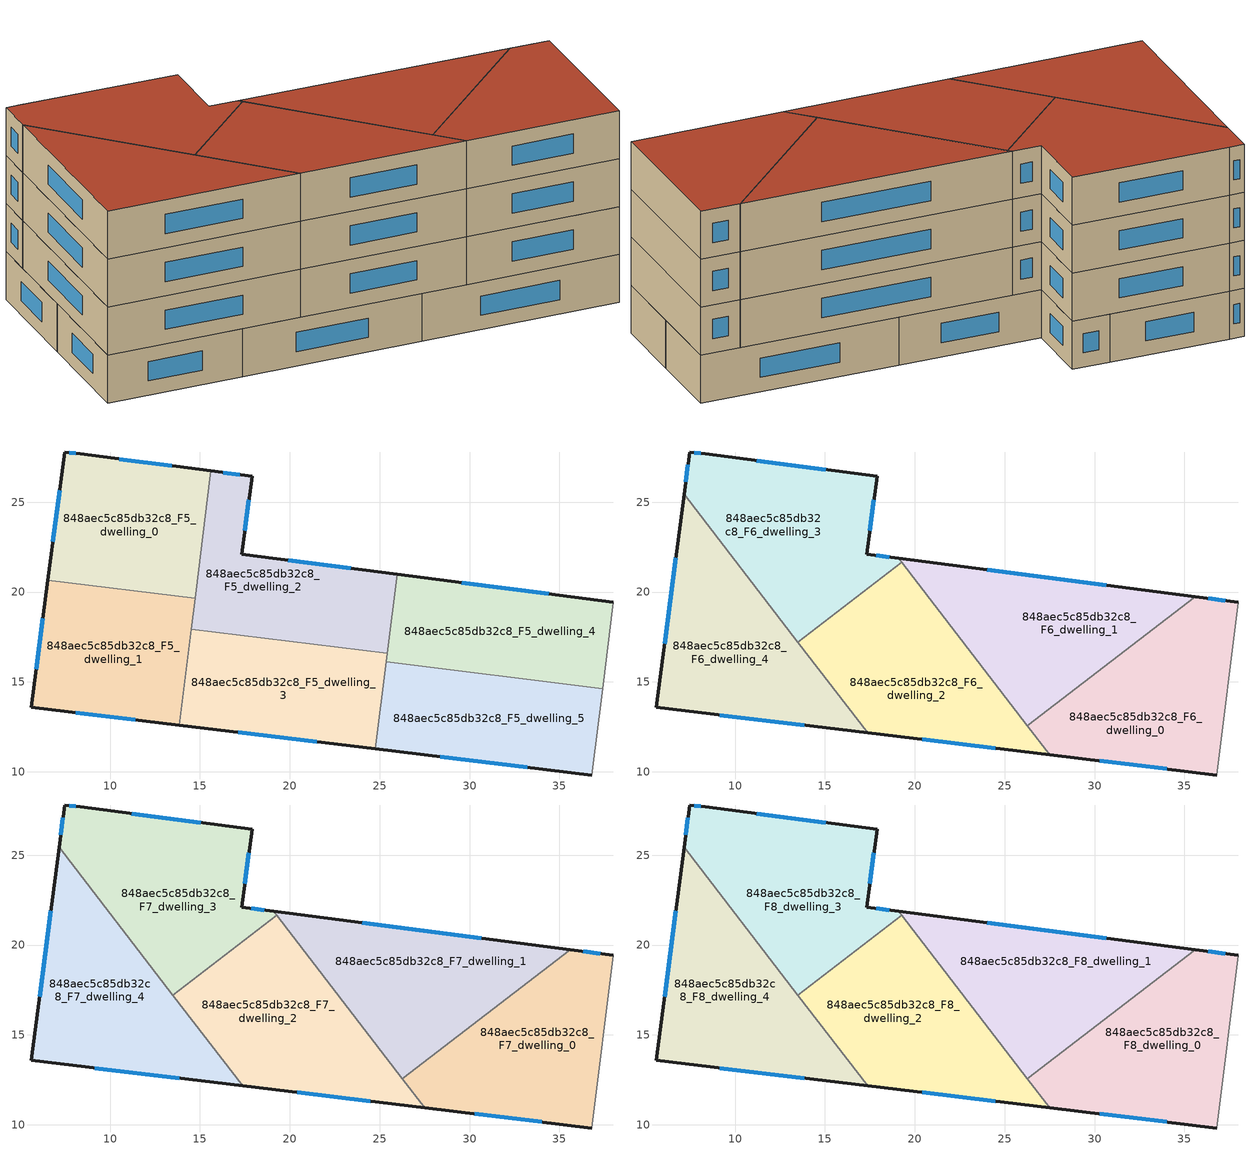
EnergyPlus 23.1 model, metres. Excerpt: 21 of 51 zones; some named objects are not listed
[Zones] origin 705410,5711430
848aec5c85db32c8_F5_dwelling_0
 floor to 848aec5c85db32c8_F4_dwelling_0 (EU_floor_Construction): 15.61,26.74 14.74,19.65 6.54,20.66 7.47,27.79 8.34,27.68 z15
 wall outside (EU_wall_Construction): 15.61,26.74 8.34,27.68 7.47,27.79 6.54,20.66 z15:18
 wall to 848aec5c85db32c8_F5_dwelling_1 (EU_wall_Construction): 6.54,20.66 14.74,19.65 z15:18
 wall to 848aec5c85db32c8_F5_dwelling_2 (EU_wall_Construction): 14.74,19.65 15.61,26.74 z15:18
 window (EU_Window_Construction): 7.19,25.66 6.82,22.8 / 8.08,27.71 7.73,27.76 / 13.44,27.02 10.52,27.4 z15.9:17.1
848aec5c85db32c8_F5_dwelling_1
 floor to 848aec5c85db32c8_F4_dwelling_1 (EU_floor_Construction): 14.74,19.65 13.86,12.59 5.62,13.58 6.54,20.66 z15
 wall outside (EU_wall_Construction): 6.54,20.66 5.62,13.58 13.86,12.59 z15:18
 wall to 848aec5c85db32c8_F5_dwelling_3 (EU_wall_Construction): 13.86,12.59 14.52,17.94 z15:18
 wall to 848aec5c85db32c8_F5_dwelling_2 (EU_wall_Construction): 14.52,17.94 14.74,19.65 z15:18
 window (EU_Window_Construction): 8.09,13.29 11.4,12.89 / 6.27,18.54 5.9,15.7 z15.9:17.1
848aec5c85db32c8_F5_dwelling_2
 floor to 848aec5c85db32c8_F4_dwelling_2 (EU_floor_Construction): 25.96,20.99 25.42,16.59 14.52,17.94 15.61,26.74 17.9,26.44 17.33,22.11 z15
 wall outside (EU_wall_Construction): 25.96,20.99 17.33,22.11 17.9,26.44 15.61,26.74 z15:18
 wall to 848aec5c85db32c8_F5_dwelling_3 (EU_wall_Construction): 14.52,17.94 25.42,16.59 z15:18
 wall to 848aec5c85db32c8_F5_dwelling_4 (EU_wall_Construction): 25.42,16.59 25.96,20.99 z15:18
 window (EU_Window_Construction): 17.21,26.53 16.3,26.65 / 17.5,23.41 17.73,25.14 / 23.38,21.32 19.91,21.77 z15.9:17.1
848aec5c85db32c8_F5_dwelling_3
 floor to 848aec5c85db32c8_F4_dwelling_3 (EU_floor_Construction): 25.42,16.59 24.76,11.28 13.86,12.59 14.52,17.94 z15
 wall outside (EU_wall_Construction): 13.86,12.59 24.76,11.28 z15:18
 wall to 848aec5c85db32c8_F5_dwelling_5 (EU_wall_Construction): 24.76,11.28 25.36,16.12 z15:18
 wall to 848aec5c85db32c8_F5_dwelling_4 (EU_wall_Construction): 25.36,16.12 25.42,16.59 z15:18
 window (EU_Window_Construction): 17.13,12.2 21.5,11.67 z15.9:17.1
848aec5c85db32c8_F5_dwelling_4
 floor to 848aec5c85db32c8_F4_dwelling_4 (EU_floor_Construction): 37.99,19.43 37.4,14.63 25.36,16.12 25.96,20.99 z15
 wall outside (EU_wall_Construction): 37.99,19.43 25.96,20.99 z15:18
 wall adiabatic (EU_wall_Construction): 37.4,14.63 37.99,19.43 z15:18
 wall to 848aec5c85db32c8_F5_dwelling_5 (EU_wall_Construction): 25.36,16.12 37.4,14.63 z15:18
 window (EU_Window_Construction): 34.39,19.89 29.57,20.52 z15.9:17.1
848aec5c85db32c8_F5_dwelling_5
 floor to 848aec5c85db32c8_F4_dwelling_5 (EU_floor_Construction): 37.4,14.63 36.8,9.82 24.76,11.28 25.36,16.12 z15
 wall outside (EU_wall_Construction): 24.76,11.28 36.8,9.82 z15:18
 wall adiabatic (EU_wall_Construction): 36.8,9.82 37.4,14.63 z15:18
 window (EU_Window_Construction): 28.37,10.84 33.2,10.26 z15.9:17.1
848aec5c85db32c8_F6_dwelling_0
 floor to 848aec5c85db32c8_F5_dwelling_5 (EU_floor_Construction): 37.4,14.63 36.8,9.82 27.5,10.94 26.26,12.56 30.12,15.53 z18
 floor to 848aec5c85db32c8_F5_dwelling_4 (EU_floor_Construction): 37.99,19.43 37.4,14.63 30.12,15.53 35.59,19.74 z18
 wall outside (EU_wall_Construction): 37.99,19.43 35.59,19.74 / 27.51,10.94 36.8,9.82 z18:21
 wall adiabatic (EU_wall_Construction): 36.8,9.82 37.99,19.43 z18:21
 wall to 848aec5c85db32c8_F6_dwelling_1 (EU_wall_Construction): 35.59,19.74 26.26,12.56 z18:21
 wall to 848aec5c85db32c8_F6_dwelling_2 (EU_wall_Construction): 26.26,12.56 27.51,10.94 z18:21
 window (EU_Window_Construction): 37.27,19.52 36.31,19.64 / 30.29,10.61 34.02,10.16 z18.9:20.1
848aec5c85db32c8_F6_dwelling_1
 floor to 848aec5c85db32c8_F5_dwelling_4 (EU_floor_Construction): 35.59,19.74 30.12,15.53 25.36,16.12 25.96,20.99 z18
 floor to 848aec5c85db32c8_F5_dwelling_5 (EU_floor_Construction): 30.12,15.53 26.26,12.56 25.11,14.06 25.36,16.12 z18
 floor to 848aec5c85db32c8_F5_dwelling_3 (EU_floor_Construction): 25.42,16.59 25.11,14.06 22.93,16.9 z18
 floor to 848aec5c85db32c8_F5_dwelling_2 (EU_floor_Construction): 25.96,20.99 25.42,16.59 22.93,16.9 19.1,21.88 z18
 wall outside (EU_wall_Construction): 35.59,19.74 19.1,21.88 z18:21
 wall to 848aec5c85db32c8_F6_dwelling_3 (EU_wall_Construction): 19.1,21.88 19.27,21.66 z18:21
 wall to 848aec5c85db32c8_F6_dwelling_2 (EU_wall_Construction): 19.27,21.66 26.26,12.56 z18:21
 window (EU_Window_Construction): 30.66,20.38 24.04,21.24 z18.9:20.1
848aec5c85db32c8_F6_dwelling_2
 floor to 848aec5c85db32c8_F5_dwelling_3 (EU_floor_Construction): 22.93,16.9 25.11,14.06 24.76,11.28 17.37,12.17 14.3,16.16 14.52,17.94 z18
 floor to 848aec5c85db32c8_F5_dwelling_5 (EU_floor_Construction): 25.11,14.06 27.5,10.94 24.76,11.28 z18
 floor to 848aec5c85db32c8_F5_dwelling_2 (EU_floor_Construction): 19.27,21.66 22.93,16.9 14.52,17.94 14.53,18.02 z18
 floor to 848aec5c85db32c8_F5_dwelling_1 (EU_floor_Construction): 14.53,18.02 14.3,16.16 13.49,17.22 z18
 wall outside (EU_wall_Construction): 17.37,12.17 27.51,10.94 z18:21
 wall to 848aec5c85db32c8_F6_dwelling_3 (EU_wall_Construction): 19.27,21.66 13.49,17.22 z18:21
 wall to 848aec5c85db32c8_F6_dwelling_4 (EU_wall_Construction): 13.49,17.22 17.37,12.17 z18:21
 window (EU_Window_Construction): 20.41,11.8 24.47,11.31 z18.9:20.1
848aec5c85db32c8_F6_dwelling_3
 floor to 848aec5c85db32c8_F5_dwelling_0 (EU_floor_Construction): 15.61,26.74 14.74,19.65 11.29,20.08 7.17,25.45 7.47,27.79 8.34,27.68 z18
 floor to 848aec5c85db32c8_F5_dwelling_2 (EU_floor_Construction): 17.9,26.44 17.33,22.11 19.1,21.88 19.27,21.66 14.53,18.02 15.61,26.74 z18
 floor to 848aec5c85db32c8_F5_dwelling_1 (EU_floor_Construction): 14.74,19.65 14.53,18.02 13.49,17.22 11.29,20.08 z18
 wall outside (EU_wall_Construction): 19.1,21.88 17.33,22.11 17.9,26.44 8.34,27.68 7.47,27.79 7.17,25.45 z18:21
 wall to 848aec5c85db32c8_F6_dwelling_4 (EU_wall_Construction): 7.17,25.45 13.49,17.22 z18:21
 window (EU_Window_Construction): 15.04,26.81 11.2,27.31 / 17.5,23.41 17.73,25.14 / 18.57,21.95 17.86,22.04 / 7.38,27.09 7.26,26.15 / 8.08,27.71 7.73,27.76 z18.9:20.1
848aec5c85db32c8_F6_dwelling_4
 floor to 848aec5c85db32c8_F5_dwelling_1 (EU_floor_Construction): 11.29,20.08 14.3,16.16 13.86,12.59 5.62,13.58 6.54,20.66 z18
 floor to 848aec5c85db32c8_F5_dwelling_0 (EU_floor_Construction): 7.17,25.45 11.29,20.08 6.54,20.66 z18
 floor to 848aec5c85db32c8_F5_dwelling_3 (EU_floor_Construction): 14.3,16.16 17.37,12.17 13.86,12.59 z18
 wall outside (EU_wall_Construction): 7.17,25.45 5.62,13.58 17.37,12.17 z18:21
 window (EU_Window_Construction): 9.14,13.16 13.85,12.59 / 6.7,21.89 6.08,17.13 z18.9:20.1
848aec5c85db32c8_F7_dwelling_0
 floor to 848aec5c85db32c8_F6_dwelling_0 (EU_floor_Construction): 37.99,19.43 36.8,9.82 27.51,10.94 26.26,12.56 35.59,19.74 z21
 wall outside (EU_wall_Construction): 37.99,19.43 35.59,19.74 / 27.51,10.94 36.8,9.82 z21:24
 wall adiabatic (EU_wall_Construction): 36.8,9.82 37.99,19.43 z21:24
 wall to 848aec5c85db32c8_F7_dwelling_1 (EU_wall_Construction): 35.59,19.74 26.26,12.56 z21:24
 wall to 848aec5c85db32c8_F7_dwelling_2 (EU_wall_Construction): 26.26,12.56 27.51,10.94 z21:24
 window (EU_Window_Construction): 37.27,19.52 36.31,19.64 / 30.29,10.61 34.02,10.16 z21.9:23.1
848aec5c85db32c8_F7_dwelling_1
 floor to 848aec5c85db32c8_F6_dwelling_1 (EU_floor_Construction): 35.59,19.74 26.26,12.56 19.1,21.88 z21
 wall outside (EU_wall_Construction): 35.59,19.74 19.1,21.88 z21:24
 wall to 848aec5c85db32c8_F7_dwelling_3 (EU_wall_Construction): 19.1,21.88 19.27,21.66 z21:24
 wall to 848aec5c85db32c8_F7_dwelling_2 (EU_wall_Construction): 19.27,21.66 26.26,12.56 z21:24
 window (EU_Window_Construction): 30.66,20.38 24.04,21.24 z21.9:23.1
848aec5c85db32c8_F7_dwelling_2
 floor to 848aec5c85db32c8_F6_dwelling_2 (EU_floor_Construction): 19.27,21.66 27.51,10.94 17.37,12.17 13.49,17.22 z21
 wall outside (EU_wall_Construction): 17.37,12.17 27.51,10.94 z21:24
 wall to 848aec5c85db32c8_F7_dwelling_3 (EU_wall_Construction): 19.27,21.66 13.49,17.22 z21:24
 wall to 848aec5c85db32c8_F7_dwelling_4 (EU_wall_Construction): 13.49,17.22 17.37,12.17 z21:24
 window (EU_Window_Construction): 20.41,11.8 24.47,11.31 z21.9:23.1
848aec5c85db32c8_F7_dwelling_3
 floor to 848aec5c85db32c8_F6_dwelling_3 (EU_floor_Construction): 17.9,26.44 17.33,22.11 19.1,21.88 19.27,21.66 13.49,17.22 7.17,25.45 7.47,27.79 8.34,27.68 z21
 wall outside (EU_wall_Construction): 19.1,21.88 17.33,22.11 17.9,26.44 8.34,27.68 7.47,27.79 7.17,25.45 z21:24
 wall to 848aec5c85db32c8_F7_dwelling_4 (EU_wall_Construction): 7.17,25.45 13.49,17.22 z21:24
 window (EU_Window_Construction): 15.04,26.81 11.2,27.31 / 17.5,23.41 17.73,25.14 / 18.57,21.95 17.86,22.04 / 7.38,27.09 7.26,26.15 / 8.08,27.71 7.73,27.76 z21.9:23.1
848aec5c85db32c8_F7_dwelling_4
 floor to 848aec5c85db32c8_F6_dwelling_4 (EU_floor_Construction): 7.17,25.45 17.37,12.17 5.62,13.58 z21
 wall outside (EU_wall_Construction): 7.17,25.45 5.62,13.58 17.37,12.17 z21:24
 window (EU_Window_Construction): 9.14,13.16 13.85,12.59 / 6.7,21.89 6.08,17.13 z21.9:23.1
848aec5c85db32c8_F8_dwelling_0
 floor to 848aec5c85db32c8_F7_dwelling_0 (EU_floor_Construction): 37.99,19.43 36.8,9.82 27.51,10.94 26.26,12.56 35.59,19.74 z24
 wall outside (EU_wall_Construction): 37.99,19.43 35.59,19.74 / 27.51,10.94 36.8,9.82 z24:27
 wall adiabatic (EU_wall_Construction): 36.8,9.82 37.99,19.43 z24:27
 wall to 848aec5c85db32c8_F8_dwelling_1 (EU_wall_Construction): 35.59,19.74 26.26,12.56 z24:27
 wall to 848aec5c85db32c8_F8_dwelling_2 (EU_wall_Construction): 26.26,12.56 27.51,10.94 z24:27
 window (EU_Window_Construction): 37.27,19.52 36.31,19.64 / 30.29,10.61 34.02,10.16 z24.9:26.1
 roof outside (EU_roof_Construction): 36.8,9.82 37.99,19.43 35.59,19.74 26.26,12.56 27.51,10.94 z27
848aec5c85db32c8_F8_dwelling_1
 floor to 848aec5c85db32c8_F7_dwelling_1 (EU_floor_Construction): 35.59,19.74 26.26,12.56 19.1,21.88 z24
 wall outside (EU_wall_Construction): 35.59,19.74 19.1,21.88 z24:27
 wall to 848aec5c85db32c8_F8_dwelling_3 (EU_wall_Construction): 19.1,21.88 19.27,21.66 z24:27
 wall to 848aec5c85db32c8_F8_dwelling_2 (EU_wall_Construction): 19.27,21.66 26.26,12.56 z24:27
 window (EU_Window_Construction): 30.66,20.38 24.04,21.24 z24.9:26.1
 roof outside (EU_roof_Construction): 35.59,19.74 19.1,21.88 26.26,12.56 z27
848aec5c85db32c8_F8_dwelling_2
 floor to 848aec5c85db32c8_F7_dwelling_2 (EU_floor_Construction): 19.27,21.66 27.51,10.94 17.37,12.17 13.49,17.22 z24
 wall outside (EU_wall_Construction): 17.37,12.17 27.51,10.94 z24:27
 wall to 848aec5c85db32c8_F8_dwelling_3 (EU_wall_Construction): 19.27,21.66 13.49,17.22 z24:27
 wall to 848aec5c85db32c8_F8_dwelling_4 (EU_wall_Construction): 13.49,17.22 17.37,12.17 z24:27
 window (EU_Window_Construction): 20.41,11.8 24.47,11.31 z24.9:26.1
 roof outside (EU_roof_Construction): 27.51,10.94 19.27,21.66 13.49,17.22 17.37,12.17 z27
848aec5c85db32c8_F8_dwelling_3
 floor to 848aec5c85db32c8_F7_dwelling_3 (EU_floor_Construction): 17.9,26.44 17.33,22.11 19.1,21.88 19.27,21.66 13.49,17.22 7.17,25.45 7.47,27.79 8.34,27.68 z24
 wall outside (EU_wall_Construction): 19.1,21.88 17.33,22.11 17.9,26.44 8.34,27.68 7.47,27.79 7.17,25.45 z24:27
 wall to 848aec5c85db32c8_F8_dwelling_4 (EU_wall_Construction): 7.17,25.45 13.49,17.22 z24:27
 window (EU_Window_Construction): 15.04,26.81 11.2,27.31 / 17.5,23.41 17.73,25.14 / 18.57,21.95 17.86,22.04 / 7.38,27.09 7.26,26.15 / 8.08,27.71 7.73,27.76 z24.9:26.1
 roof outside (EU_roof_Construction): 19.27,21.66 19.1,21.88 17.33,22.11 17.9,26.44 8.34,27.68 7.47,27.79 7.17,25.45 13.49,17.22 z27
848aec5c85db32c8_F8_dwelling_4
 floor to 848aec5c85db32c8_F7_dwelling_4 (EU_floor_Construction): 7.17,25.45 17.37,12.17 5.62,13.58 z24
 wall outside (EU_wall_Construction): 7.17,25.45 5.62,13.58 17.37,12.17 z24:27
 window (EU_Window_Construction): 9.14,13.16 13.85,12.59 / 6.7,21.89 6.08,17.13 z24.9:26.1
 roof outside (EU_roof_Construction): 17.37,12.17 7.17,25.45 5.62,13.58 z27
[Building]
EU S2 Campaign: North Axis=0; Terrain=City; Solar Distribution=FullExterior
[Site:Location]
London: Latitude=51.5; Longitude=-0.5; Time Zone=0; Elevation=25
[SizingPeriod:WeatherFileDays]
AnnualSizingPeriod: Begin Month=1; Begin Day of Month=1; End Month=12; End Day of Month=31; Day of Week for Start Day=Monday; Use Weather File Daylight Saving Period=No; Use Weather File Rain and Snow Indicators=No
[MATERIAL]
EU_InternalMass_Material: Roughness=MediumRough; Thickness=0.1; Conductivity=1; Density=1800; Specific Heat=900; Thermal Absorptance=0.9; Solar Absorptance=0.7; Visible Absorptance=0.7
[MATERIAL:NOMASS] Roughness=MediumRough; Thermal Absorptance=0.9; Solar Absorptance=0.7; Visible Absorptance=0.7
Name | Thermal Resistance
EU_wall_NoMass | 1.04674
EU_roof_NoMass | 4.32442
EU_floor_NoMass | 2.04616
[WINDOWMATERIAL:SIMPLEGLAZINGSYSTEM]
EU_Window_SimpleGlazing: UFactor=4.25843; Solar Heat Gain Coefficient=0.85; Visible Transmittance=0.85
[CONSTRUCTION]
EU_wall_Construction: EU_wall_NoMass
EU_roof_Construction: EU_roof_NoMass
EU_floor_Construction: EU_floor_NoMass
EU_Window_Construction: EU_Window_SimpleGlazing
EU_InternalMass_Construction: EU_InternalMass_Material
[ZONE] Type=1; Multiplier=1; Ceiling Height=autocalculate; Floor Area=autocalculate; Part of Total Floor Area=Yes
Name | Volume
848aec5c85db32c8_F5_dwelling_0 | 177.007
848aec5c85db32c8_F6_dwelling_0; 848aec5c85db32c8_F7_dwelling_0; 848aec5c85db32c8_F8_dwelling_0 | 207.406
848aec5c85db32c8_F5_dwelling_1 | 177.018
848aec5c85db32c8_F6_dwelling_1; 848aec5c85db32c8_F7_dwelling_1; 848aec5c85db32c8_F8_dwelling_1 | 207.42
848aec5c85db32c8_F5_dwelling_2 | 176.996
848aec5c85db32c8_F6_dwelling_2; 848aec5c85db32c8_F7_dwelling_2; 848aec5c85db32c8_F8_dwelling_2 | 217.402
848aec5c85db32c8_F5_dwelling_3 | 176.999
848aec5c85db32c8_F6_dwelling_3; 848aec5c85db32c8_F7_dwelling_3; 848aec5c85db32c8_F8_dwelling_3 | 217.419
848aec5c85db32c8_F5_dwelling_4 | 177.019
848aec5c85db32c8_F6_dwelling_4; 848aec5c85db32c8_F7_dwelling_4; 848aec5c85db32c8_F8_dwelling_4 | 212.387
848aec5c85db32c8_F5_dwelling_5 | 177.006
[INTERNALMASS] Construction=EU_InternalMass_Construction
Name | Zone or ZoneList | Surface Area
848aec5c85db32c8_F5_dwelling_0_EU_InternalMass | 848aec5c85db32c8_F5_dwelling_0 | 59.0021
848aec5c85db32c8_F5_dwelling_1_EU_InternalMass | 848aec5c85db32c8_F5_dwelling_1 | 59.0059
848aec5c85db32c8_F5_dwelling_2_EU_InternalMass | 848aec5c85db32c8_F5_dwelling_2 | 58.9988
848aec5c85db32c8_F5_dwelling_3_EU_InternalMass | 848aec5c85db32c8_F5_dwelling_3 | 58.9995
848aec5c85db32c8_F5_dwelling_4_EU_InternalMass | 848aec5c85db32c8_F5_dwelling_4 | 59.0065
848aec5c85db32c8_F5_dwelling_5_EU_InternalMass | 848aec5c85db32c8_F5_dwelling_5 | 59.0017
848aec5c85db32c8_F6_dwelling_0_EU_InternalMass | 848aec5c85db32c8_F6_dwelling_0 | 69.1375
848aec5c85db32c8_F6_dwelling_1_EU_InternalMass | 848aec5c85db32c8_F6_dwelling_1 | 69.1377
848aec5c85db32c8_F6_dwelling_2_EU_InternalMass | 848aec5c85db32c8_F6_dwelling_2 | 72.4665
848aec5c85db32c8_F6_dwelling_3_EU_InternalMass | 848aec5c85db32c8_F6_dwelling_3 | 72.4733
848aec5c85db32c8_F6_dwelling_4_EU_InternalMass | 848aec5c85db32c8_F6_dwelling_4 | 70.7957
848aec5c85db32c8_F7_dwelling_0_EU_InternalMass | 848aec5c85db32c8_F7_dwelling_0 | 69.1375
848aec5c85db32c8_F7_dwelling_1_EU_InternalMass | 848aec5c85db32c8_F7_dwelling_1 | 69.1377
848aec5c85db32c8_F7_dwelling_2_EU_InternalMass | 848aec5c85db32c8_F7_dwelling_2 | 72.4665
848aec5c85db32c8_F7_dwelling_3_EU_InternalMass | 848aec5c85db32c8_F7_dwelling_3 | 72.4733
848aec5c85db32c8_F7_dwelling_4_EU_InternalMass | 848aec5c85db32c8_F7_dwelling_4 | 70.7957
848aec5c85db32c8_F8_dwelling_0_EU_InternalMass | 848aec5c85db32c8_F8_dwelling_0 | 69.1375
848aec5c85db32c8_F8_dwelling_1_EU_InternalMass | 848aec5c85db32c8_F8_dwelling_1 | 69.1377
848aec5c85db32c8_F8_dwelling_2_EU_InternalMass | 848aec5c85db32c8_F8_dwelling_2 | 72.4665
848aec5c85db32c8_F8_dwelling_3_EU_InternalMass | 848aec5c85db32c8_F8_dwelling_3 | 72.4733
848aec5c85db32c8_F8_dwelling_4_EU_InternalMass | 848aec5c85db32c8_F8_dwelling_4 | 70.7957
[OTHEREQUIPMENT] Fuel Type=Electricity; Design Level Calculation Method=Watts/Area; Power per Zone Floor Area=1; Fraction Latent=0; Fraction Radiant=0; Fraction Lost=0; Carbon Dioxide Generation Rate=0; EndUse Subcategory=EU_Step8_InternalGains
Name | Zone or ZoneList or Space or SpaceList | Schedule
EU_Step8_InternalGain_848aec5c85db32c8_F5_dwelling_0_f000 | 848aec5c85db32c8_F5_dwelling_0 | EU_Step8_GainSchedule_848aec5c85db32c8_F5_dwelling_0_f000
EU_Step8_InternalGain_848aec5c85db32c8_F5_dwelling_1_f000 | 848aec5c85db32c8_F5_dwelling_1 | EU_Step8_GainSchedule_848aec5c85db32c8_F5_dwelling_1_f000
EU_Step8_InternalGain_848aec5c85db32c8_F5_dwelling_2_f000 | 848aec5c85db32c8_F5_dwelling_2 | EU_Step8_GainSchedule_848aec5c85db32c8_F5_dwelling_2_f000
EU_Step8_InternalGain_848aec5c85db32c8_F5_dwelling_3_f000 | 848aec5c85db32c8_F5_dwelling_3 | EU_Step8_GainSchedule_848aec5c85db32c8_F5_dwelling_3_f000
EU_Step8_InternalGain_848aec5c85db32c8_F5_dwelling_4_f000 | 848aec5c85db32c8_F5_dwelling_4 | EU_Step8_GainSchedule_848aec5c85db32c8_F5_dwelling_4_f000
EU_Step8_InternalGain_848aec5c85db32c8_F5_dwelling_5_f000 | 848aec5c85db32c8_F5_dwelling_5 | EU_Step8_GainSchedule_848aec5c85db32c8_F5_dwelling_5_f000
EU_Step8_InternalGain_848aec5c85db32c8_F6_dwelling_0_f000 | 848aec5c85db32c8_F6_dwelling_0 | EU_Step8_GainSchedule_848aec5c85db32c8_F6_dwelling_0_f000
EU_Step8_InternalGain_848aec5c85db32c8_F6_dwelling_1_f000 | 848aec5c85db32c8_F6_dwelling_1 | EU_Step8_GainSchedule_848aec5c85db32c8_F6_dwelling_1_f000
EU_Step8_InternalGain_848aec5c85db32c8_F6_dwelling_2_f000 | 848aec5c85db32c8_F6_dwelling_2 | EU_Step8_GainSchedule_848aec5c85db32c8_F6_dwelling_2_f000
EU_Step8_InternalGain_848aec5c85db32c8_F6_dwelling_3_f000 | 848aec5c85db32c8_F6_dwelling_3 | EU_Step8_GainSchedule_848aec5c85db32c8_F6_dwelling_3_f000
EU_Step8_InternalGain_848aec5c85db32c8_F6_dwelling_4_f000 | 848aec5c85db32c8_F6_dwelling_4 | EU_Step8_GainSchedule_848aec5c85db32c8_F6_dwelling_4_f000
EU_Step8_InternalGain_848aec5c85db32c8_F7_dwelling_0_f000 | 848aec5c85db32c8_F7_dwelling_0 | EU_Step8_GainSchedule_848aec5c85db32c8_F7_dwelling_0_f000
EU_Step8_InternalGain_848aec5c85db32c8_F7_dwelling_1_f000 | 848aec5c85db32c8_F7_dwelling_1 | EU_Step8_GainSchedule_848aec5c85db32c8_F7_dwelling_1_f000
EU_Step8_InternalGain_848aec5c85db32c8_F7_dwelling_2_f000 | 848aec5c85db32c8_F7_dwelling_2 | EU_Step8_GainSchedule_848aec5c85db32c8_F7_dwelling_2_f000
EU_Step8_InternalGain_848aec5c85db32c8_F7_dwelling_3_f000 | 848aec5c85db32c8_F7_dwelling_3 | EU_Step8_GainSchedule_848aec5c85db32c8_F7_dwelling_3_f000
EU_Step8_InternalGain_848aec5c85db32c8_F7_dwelling_4_f000 | 848aec5c85db32c8_F7_dwelling_4 | EU_Step8_GainSchedule_848aec5c85db32c8_F7_dwelling_4_f000
EU_Step8_InternalGain_848aec5c85db32c8_F8_dwelling_0_f000 | 848aec5c85db32c8_F8_dwelling_0 | EU_Step8_GainSchedule_848aec5c85db32c8_F8_dwelling_0_f000
EU_Step8_InternalGain_848aec5c85db32c8_F8_dwelling_1_f000 | 848aec5c85db32c8_F8_dwelling_1 | EU_Step8_GainSchedule_848aec5c85db32c8_F8_dwelling_1_f000
EU_Step8_InternalGain_848aec5c85db32c8_F8_dwelling_2_f000 | 848aec5c85db32c8_F8_dwelling_2 | EU_Step8_GainSchedule_848aec5c85db32c8_F8_dwelling_2_f000
EU_Step8_InternalGain_848aec5c85db32c8_F8_dwelling_3_f000 | 848aec5c85db32c8_F8_dwelling_3 | EU_Step8_GainSchedule_848aec5c85db32c8_F8_dwelling_3_f000
EU_Step8_InternalGain_848aec5c85db32c8_F8_dwelling_4_f000 | 848aec5c85db32c8_F8_dwelling_4 | EU_Step8_GainSchedule_848aec5c85db32c8_F8_dwelling_4_f000
[ZONEVENTILATION:DESIGNFLOWRATE] Schedule=EU_AlwaysOn; Design Flow Rate Calculation Method=AirChanges/Hour; Air Changes per Hour=0.488719; Ventilation Type=Natural; Fan Pressure Rise=0; Fan Total Efficiency=1; Constant Term Coefficient=1; Temperature Term Coefficient=0; Velocity Term Coefficient=0; Velocity Squared Term Coefficient=0; Minimum Indoor Temperature=-100; Maximum Indoor Temperature=100; Delta Temperature=-100; Minimum Outdoor Temperature=-100; Maximum Outdoor Temperature=100; Maximum Wind Speed=40
Name | Zone or ZoneList or Space or SpaceList
EU_ConstantAir_848aec5c85db32c8_F5_dwelling_0 | 848aec5c85db32c8_F5_dwelling_0
EU_ConstantAir_848aec5c85db32c8_F5_dwelling_1 | 848aec5c85db32c8_F5_dwelling_1
EU_ConstantAir_848aec5c85db32c8_F5_dwelling_2 | 848aec5c85db32c8_F5_dwelling_2
EU_ConstantAir_848aec5c85db32c8_F5_dwelling_3 | 848aec5c85db32c8_F5_dwelling_3
EU_ConstantAir_848aec5c85db32c8_F5_dwelling_4 | 848aec5c85db32c8_F5_dwelling_4
EU_ConstantAir_848aec5c85db32c8_F5_dwelling_5 | 848aec5c85db32c8_F5_dwelling_5
EU_ConstantAir_848aec5c85db32c8_F6_dwelling_0 | 848aec5c85db32c8_F6_dwelling_0
EU_ConstantAir_848aec5c85db32c8_F6_dwelling_1 | 848aec5c85db32c8_F6_dwelling_1
EU_ConstantAir_848aec5c85db32c8_F6_dwelling_2 | 848aec5c85db32c8_F6_dwelling_2
EU_ConstantAir_848aec5c85db32c8_F6_dwelling_3 | 848aec5c85db32c8_F6_dwelling_3
EU_ConstantAir_848aec5c85db32c8_F6_dwelling_4 | 848aec5c85db32c8_F6_dwelling_4
EU_ConstantAir_848aec5c85db32c8_F7_dwelling_0 | 848aec5c85db32c8_F7_dwelling_0
EU_ConstantAir_848aec5c85db32c8_F7_dwelling_1 | 848aec5c85db32c8_F7_dwelling_1
EU_ConstantAir_848aec5c85db32c8_F7_dwelling_2 | 848aec5c85db32c8_F7_dwelling_2
EU_ConstantAir_848aec5c85db32c8_F7_dwelling_3 | 848aec5c85db32c8_F7_dwelling_3
EU_ConstantAir_848aec5c85db32c8_F7_dwelling_4 | 848aec5c85db32c8_F7_dwelling_4
EU_ConstantAir_848aec5c85db32c8_F8_dwelling_0 | 848aec5c85db32c8_F8_dwelling_0
EU_ConstantAir_848aec5c85db32c8_F8_dwelling_1 | 848aec5c85db32c8_F8_dwelling_1
EU_ConstantAir_848aec5c85db32c8_F8_dwelling_2 | 848aec5c85db32c8_F8_dwelling_2
EU_ConstantAir_848aec5c85db32c8_F8_dwelling_3 | 848aec5c85db32c8_F8_dwelling_3
EU_ConstantAir_848aec5c85db32c8_F8_dwelling_4 | 848aec5c85db32c8_F8_dwelling_4
[HVACTEMPLATE:ZONE:IDEALLOADSAIRSYSTEM] System Availability Schedule=EU_AlwaysOn; Maximum Heating Supply Air Temperature=50; Minimum Cooling Supply Air Temperature=13; Maximum Heating Supply Air Humidity Ratio=0.0156; Minimum Cooling Supply Air Humidity Ratio=0.0077; Heating Limit=NoLimit; Cooling Limit=NoLimit; Heating Availability Schedule=EU_AlwaysOn; Cooling Availability Schedule=EU_CoolingOff; Dehumidification Control Type=ConstantSensibleHeatRatio; Cooling Sensible Heat Ratio=0.7; Dehumidification Setpoint=60; Humidification Control Type=None; Humidification Setpoint=30; Outdoor Air Method=None; Outdoor Air Flow Rate per Person=0.00944; Outdoor Air Flow Rate per Zone Floor Area=0; Outdoor Air Flow Rate per Zone=0; Demand Controlled Ventilation Type=None; Outdoor Air Economizer Type=NoEconomizer; Heat Recovery Type=None; Sensible Heat Recovery Effectiveness=0.7; Latent Heat Recovery Effectiveness=0.65
Name | Template Thermostat
848aec5c85db32c8_F5_dwelling_0 | EU_HeatOnly_848aec5c85db32c8_F5_dwelling_0
848aec5c85db32c8_F5_dwelling_1 | EU_HeatOnly_848aec5c85db32c8_F5_dwelling_1
848aec5c85db32c8_F5_dwelling_2 | EU_HeatOnly_848aec5c85db32c8_F5_dwelling_2
848aec5c85db32c8_F5_dwelling_3 | EU_HeatOnly_848aec5c85db32c8_F5_dwelling_3
848aec5c85db32c8_F5_dwelling_4 | EU_HeatOnly_848aec5c85db32c8_F5_dwelling_4
848aec5c85db32c8_F5_dwelling_5 | EU_HeatOnly_848aec5c85db32c8_F5_dwelling_5
848aec5c85db32c8_F6_dwelling_0 | EU_HeatOnly_848aec5c85db32c8_F6_dwelling_0
848aec5c85db32c8_F6_dwelling_1 | EU_HeatOnly_848aec5c85db32c8_F6_dwelling_1
848aec5c85db32c8_F6_dwelling_2 | EU_HeatOnly_848aec5c85db32c8_F6_dwelling_2
848aec5c85db32c8_F6_dwelling_3 | EU_HeatOnly_848aec5c85db32c8_F6_dwelling_3
848aec5c85db32c8_F6_dwelling_4 | EU_HeatOnly_848aec5c85db32c8_F6_dwelling_4
848aec5c85db32c8_F7_dwelling_0 | EU_HeatOnly_848aec5c85db32c8_F7_dwelling_0
848aec5c85db32c8_F7_dwelling_1 | EU_HeatOnly_848aec5c85db32c8_F7_dwelling_1
848aec5c85db32c8_F7_dwelling_2 | EU_HeatOnly_848aec5c85db32c8_F7_dwelling_2
848aec5c85db32c8_F7_dwelling_3 | EU_HeatOnly_848aec5c85db32c8_F7_dwelling_3
848aec5c85db32c8_F7_dwelling_4 | EU_HeatOnly_848aec5c85db32c8_F7_dwelling_4
848aec5c85db32c8_F8_dwelling_0 | EU_HeatOnly_848aec5c85db32c8_F8_dwelling_0
848aec5c85db32c8_F8_dwelling_1 | EU_HeatOnly_848aec5c85db32c8_F8_dwelling_1
848aec5c85db32c8_F8_dwelling_2 | EU_HeatOnly_848aec5c85db32c8_F8_dwelling_2
848aec5c85db32c8_F8_dwelling_3 | EU_HeatOnly_848aec5c85db32c8_F8_dwelling_3
848aec5c85db32c8_F8_dwelling_4 | EU_HeatOnly_848aec5c85db32c8_F8_dwelling_4
[SIZING:ZONE] Zone Cooling Design Supply Air Temperature Input Method=SupplyAirTemperature; Zone Cooling Design Supply Air Temperature=13; Zone Heating Design Supply Air Temperature Input Method=SupplyAirTemperature; Zone Heating Design Supply Air Temperature=50; Zone Cooling Design Supply Air Humidity Ratio=0.008; Zone Heating Design Supply Air Humidity Ratio=0.008; Cooling Design Air Flow Method=DesignDay; Cooling Design Air Flow Rate=0; Cooling Minimum Air Flow per Zone Floor Area=0.000762; Cooling Minimum Air Flow=0; Cooling Minimum Air Flow Fraction=0.2; Heating Design Air Flow Method=DesignDay; Heating Design Air Flow Rate=0; Heating Maximum Air Flow per Zone Floor Area=0.002032; Heating Maximum Air Flow=0.141576; Heating Maximum Air Flow Fraction=0.3; Account for Dedicated Outdoor Air System=No; Dedicated Outdoor Air System Control Strategy=NeutralSupplyAir; Dedicated Outdoor Air Low Setpoint Temperature for Design=autosize; Dedicated Outdoor Air High Setpoint Temperature for Design=autosize; Zone Load Sizing Method=Sensible Load Only No Latent Load; Zone Latent Cooling Design Supply Air Humidity Ratio Input Method=HumidityRatioDifference; Zone Cooling Design Supply Air Humidity Ratio Difference=0.005; Zone Latent Heating Design Supply Air Humidity Ratio Input Method=HumidityRatioDifference; Zone Humidification Design Supply Air Humidity Ratio Difference=0.005
848aec5c85db32c8_F5_dwelling_0; 848aec5c85db32c8_F5_dwelling_1; 848aec5c85db32c8_F5_dwelling_2; 848aec5c85db32c8_F5_dwelling_3; 848aec5c85db32c8_F5_dwelling_4; 848aec5c85db32c8_F5_dwelling_5; 848aec5c85db32c8_F6_dwelling_0; 848aec5c85db32c8_F6_dwelling_1; 848aec5c85db32c8_F6_dwelling_2; 848aec5c85db32c8_F6_dwelling_3; 848aec5c85db32c8_F6_dwelling_4; 848aec5c85db32c8_F7_dwelling_0; 848aec5c85db32c8_F7_dwelling_1; 848aec5c85db32c8_F7_dwelling_2; 848aec5c85db32c8_F7_dwelling_3; 848aec5c85db32c8_F7_dwelling_4; 848aec5c85db32c8_F8_dwelling_0; 848aec5c85db32c8_F8_dwelling_1; 848aec5c85db32c8_F8_dwelling_2; 848aec5c85db32c8_F8_dwelling_3; 848aec5c85db32c8_F8_dwelling_4
[SCHEDULE:CONSTANT]
Name | Hourly Value
EU_AlwaysOn | 1
EU_CoolingOff | 0
[SCHEDULE:FILE] Column Number=1; Rows to Skip at Top=0; Number of Hours of Data=8760; Column Separator=Comma; Interpolate to Timestep=No; Minutes per Item=60; Adjust Schedule for Daylight Savings=Yes
Name | File
EU_Step8_GainSchedule_848aec5c85db32c8_F5_dwelling_0_f000 | ../../schedules/848aec5c85db32c8/848aec5c85db32c8_F5_dwelling_0_f000_gain.csv
EU_Step8_GainSchedule_848aec5c85db32c8_F5_dwelling_1_f000 | ../../schedules/848aec5c85db32c8/848aec5c85db32c8_F5_dwelling_1_f000_gain.csv
EU_Step8_GainSchedule_848aec5c85db32c8_F5_dwelling_2_f000 | ../../schedules/848aec5c85db32c8/848aec5c85db32c8_F5_dwelling_2_f000_gain.csv
EU_Step8_GainSchedule_848aec5c85db32c8_F5_dwelling_3_f000 | ../../schedules/848aec5c85db32c8/848aec5c85db32c8_F5_dwelling_3_f000_gain.csv
EU_Step8_GainSchedule_848aec5c85db32c8_F5_dwelling_4_f000 | ../../schedules/848aec5c85db32c8/848aec5c85db32c8_F5_dwelling_4_f000_gain.csv
EU_Step8_GainSchedule_848aec5c85db32c8_F5_dwelling_5_f000 | ../../schedules/848aec5c85db32c8/848aec5c85db32c8_F5_dwelling_5_f000_gain.csv
EU_Step8_GainSchedule_848aec5c85db32c8_F6_dwelling_0_f000 | ../../schedules/848aec5c85db32c8/848aec5c85db32c8_F6_dwelling_0_f000_gain.csv
EU_Step8_GainSchedule_848aec5c85db32c8_F6_dwelling_1_f000 | ../../schedules/848aec5c85db32c8/848aec5c85db32c8_F6_dwelling_1_f000_gain.csv
EU_Step8_GainSchedule_848aec5c85db32c8_F6_dwelling_2_f000 | ../../schedules/848aec5c85db32c8/848aec5c85db32c8_F6_dwelling_2_f000_gain.csv
EU_Step8_GainSchedule_848aec5c85db32c8_F6_dwelling_3_f000 | ../../schedules/848aec5c85db32c8/848aec5c85db32c8_F6_dwelling_3_f000_gain.csv
EU_Step8_GainSchedule_848aec5c85db32c8_F6_dwelling_4_f000 | ../../schedules/848aec5c85db32c8/848aec5c85db32c8_F6_dwelling_4_f000_gain.csv
EU_Step8_GainSchedule_848aec5c85db32c8_F7_dwelling_0_f000 | ../../schedules/848aec5c85db32c8/848aec5c85db32c8_F7_dwelling_0_f000_gain.csv
EU_Step8_GainSchedule_848aec5c85db32c8_F7_dwelling_1_f000 | ../../schedules/848aec5c85db32c8/848aec5c85db32c8_F7_dwelling_1_f000_gain.csv
EU_Step8_GainSchedule_848aec5c85db32c8_F7_dwelling_2_f000 | ../../schedules/848aec5c85db32c8/848aec5c85db32c8_F7_dwelling_2_f000_gain.csv
EU_Step8_GainSchedule_848aec5c85db32c8_F7_dwelling_3_f000 | ../../schedules/848aec5c85db32c8/848aec5c85db32c8_F7_dwelling_3_f000_gain.csv
EU_Step8_GainSchedule_848aec5c85db32c8_F7_dwelling_4_f000 | ../../schedules/848aec5c85db32c8/848aec5c85db32c8_F7_dwelling_4_f000_gain.csv
EU_Step8_GainSchedule_848aec5c85db32c8_F8_dwelling_0_f000 | ../../schedules/848aec5c85db32c8/848aec5c85db32c8_F8_dwelling_0_f000_gain.csv
EU_Step8_GainSchedule_848aec5c85db32c8_F8_dwelling_1_f000 | ../../schedules/848aec5c85db32c8/848aec5c85db32c8_F8_dwelling_1_f000_gain.csv
EU_Step8_GainSchedule_848aec5c85db32c8_F8_dwelling_2_f000 | ../../schedules/848aec5c85db32c8/848aec5c85db32c8_F8_dwelling_2_f000_gain.csv
EU_Step8_GainSchedule_848aec5c85db32c8_F8_dwelling_3_f000 | ../../schedules/848aec5c85db32c8/848aec5c85db32c8_F8_dwelling_3_f000_gain.csv
EU_Step8_GainSchedule_848aec5c85db32c8_F8_dwelling_4_f000 | ../../schedules/848aec5c85db32c8/848aec5c85db32c8_F8_dwelling_4_f000_gain.csv
